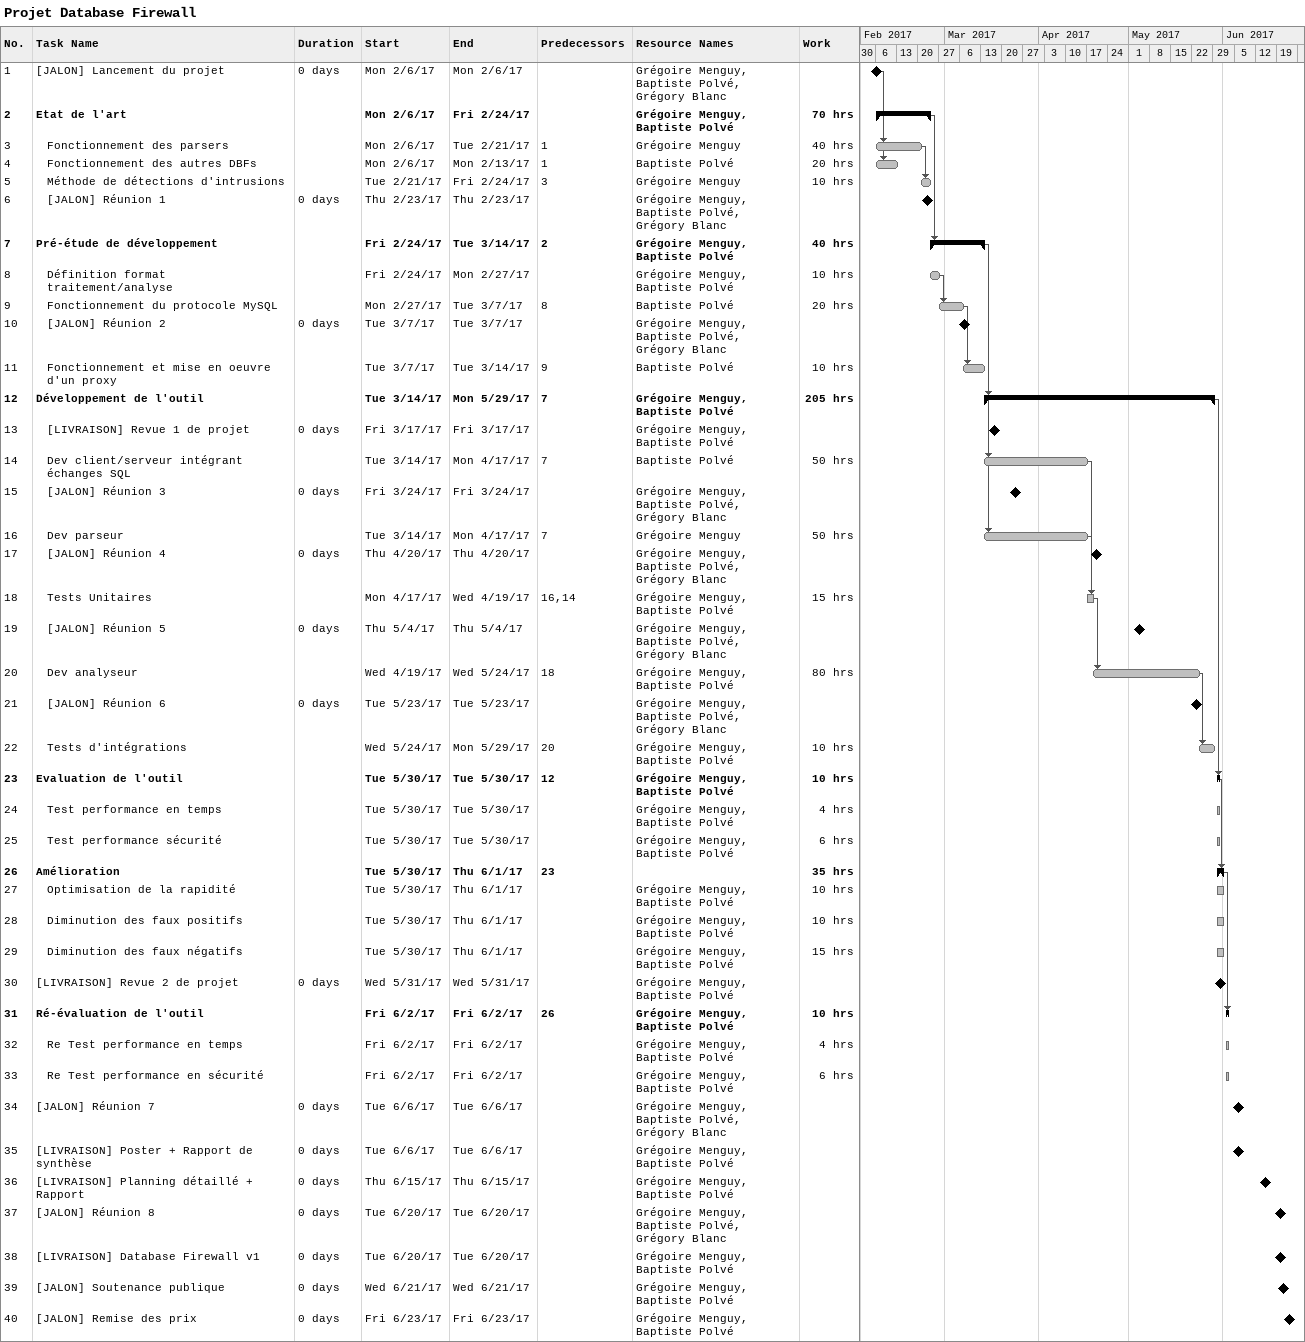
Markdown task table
Projet Database Firewall

| ID | Level | Task | Duration | Start | Finish | Predecessors | Resources | Work (h) |
|---|---|---|---|---|---|---|---|---|
| 1 | 1 | [JALON] Lancement du projet | 0d | 2017-02-06 | 2017-02-06 |  | Grégoire Menguy, Baptiste Polvé, Grégory Blanc |  |
| 2 | 1 | **Etat de l'art** |  | 2017-02-06 | 2017-02-24 |  | Grégoire Menguy, Baptiste Polvé | 70 |
| 3 | 2 | Fonctionnement des parsers |  | 2017-02-06 | 2017-02-21 | 1 | Grégoire Menguy | 40 |
| 4 | 2 | Fonctionnement des autres DBFs |  | 2017-02-06 | 2017-02-13 | 1 | Baptiste Polvé | 20 |
| 5 | 2 | Méthode de détections d'intrusions |  | 2017-02-21 | 2017-02-24 | 3 | Grégoire Menguy | 10 |
| 6 | 2 | [JALON] Réunion 1 | 0d | 2017-02-23 | 2017-02-23 |  | Grégoire Menguy, Baptiste Polvé, Grégory Blanc |  |
| 7 | 1 | **Pré-étude de développement** |  | 2017-02-24 | 2017-03-14 | 2 | Grégoire Menguy, Baptiste Polvé | 40 |
| 8 | 2 | Définition format traitement/analyse |  | 2017-02-24 | 2017-02-27 |  | Grégoire Menguy, Baptiste Polvé | 10 |
| 9 | 2 | Fonctionnement du protocole MySQL |  | 2017-02-27 | 2017-03-07 | 8 | Baptiste Polvé | 20 |
| 10 | 2 | [JALON] Réunion 2 | 0d | 2017-03-07 | 2017-03-07 |  | Grégoire Menguy, Baptiste Polvé, Grégory Blanc |  |
| 11 | 2 | Fonctionnement et mise en oeuvre d'un proxy |  | 2017-03-07 | 2017-03-14 | 9 | Baptiste Polvé | 10 |
| 12 | 1 | **Développement de l'outil** |  | 2017-03-14 | 2017-05-29 | 7 | Grégoire Menguy, Baptiste Polvé | 205 |
| 13 | 2 | [LIVRAISON] Revue 1 de projet | 0d | 2017-03-17 | 2017-03-17 |  | Grégoire Menguy, Baptiste Polvé |  |
| 14 | 2 | Dev client/serveur intégrant échanges SQL |  | 2017-03-14 | 2017-04-17 | 7 | Baptiste Polvé | 50 |
| 15 | 2 | [JALON] Réunion 3 | 0d | 2017-03-24 | 2017-03-24 |  | Grégoire Menguy, Baptiste Polvé, Grégory Blanc |  |
| 16 | 2 | Dev parseur |  | 2017-03-14 | 2017-04-17 | 7 | Grégoire Menguy | 50 |
| 17 | 2 | [JALON] Réunion 4 | 0d | 2017-04-20 | 2017-04-20 |  | Grégoire Menguy, Baptiste Polvé, Grégory Blanc |  |
| 18 | 2 | Tests Unitaires |  | 2017-04-17 | 2017-04-19 | 16, 14 | Grégoire Menguy, Baptiste Polvé | 15 |
| 19 | 2 | [JALON] Réunion 5 | 0d | 2017-05-04 | 2017-05-04 |  | Grégoire Menguy, Baptiste Polvé, Grégory Blanc |  |
| 20 | 2 | Dev analyseur |  | 2017-04-19 | 2017-05-24 | 18 | Grégoire Menguy, Baptiste Polvé | 80 |
| 21 | 2 | [JALON] Réunion 6 | 0d | 2017-05-23 | 2017-05-23 |  | Grégoire Menguy, Baptiste Polvé, Grégory Blanc |  |
| 22 | 2 | Tests d'intégrations |  | 2017-05-24 | 2017-05-29 | 20 | Grégoire Menguy, Baptiste Polvé | 10 |
| 23 | 1 | **Evaluation de l'outil** |  | 2017-05-30 | 2017-05-30 | 12 | Grégoire Menguy, Baptiste Polvé | 10 |
| 24 | 2 | Test performance en temps |  | 2017-05-30 | 2017-05-30 |  | Grégoire Menguy, Baptiste Polvé | 4 |
| 25 | 2 | Test performance sécurité |  | 2017-05-30 | 2017-05-30 |  | Grégoire Menguy, Baptiste Polvé | 6 |
| 26 | 1 | **Amélioration** |  | 2017-05-30 | 2017-06-01 | 23 |  | 35 |
| 27 | 2 | Optimisation de la rapidité |  | 2017-05-30 | 2017-06-01 |  | Grégoire Menguy, Baptiste Polvé | 10 |
| 28 | 2 | Diminution des faux positifs |  | 2017-05-30 | 2017-06-01 |  | Grégoire Menguy, Baptiste Polvé | 10 |
| 29 | 2 | Diminution des faux négatifs |  | 2017-05-30 | 2017-06-01 |  | Grégoire Menguy, Baptiste Polvé | 15 |
| 30 | 1 | [LIVRAISON] Revue 2 de projet | 0d | 2017-05-31 | 2017-05-31 |  | Grégoire Menguy, Baptiste Polvé |  |
| 31 | 1 | **Ré-évaluation de l'outil** |  | 2017-06-02 | 2017-06-02 | 26 | Grégoire Menguy, Baptiste Polvé | 10 |
| 32 | 2 | Re Test performance en temps |  | 2017-06-02 | 2017-06-02 |  | Grégoire Menguy, Baptiste Polvé | 4 |
| 33 | 2 | Re Test performance en sécurité |  | 2017-06-02 | 2017-06-02 |  | Grégoire Menguy, Baptiste Polvé | 6 |
| 34 | 1 | [JALON] Réunion 7 | 0d | 2017-06-06 | 2017-06-06 |  | Grégoire Menguy, Baptiste Polvé, Grégory Blanc |  |
| 35 | 1 | [LIVRAISON] Poster + Rapport de synthèse | 0d | 2017-06-06 | 2017-06-06 |  | Grégoire Menguy, Baptiste Polvé |  |
| 36 | 1 | [LIVRAISON] Planning détaillé + Rapport | 0d | 2017-06-15 | 2017-06-15 |  | Grégoire Menguy, Baptiste Polvé |  |
| 37 | 1 | [JALON] Réunion 8 | 0d | 2017-06-20 | 2017-06-20 |  | Grégoire Menguy, Baptiste Polvé, Grégory Blanc |  |
| 38 | 1 | [LIVRAISON] Database Firewall v1 | 0d | 2017-06-20 | 2017-06-20 |  | Grégoire Menguy, Baptiste Polvé |  |
| 39 | 1 | [JALON] Soutenance publique | 0d | 2017-06-21 | 2017-06-21 |  | Grégoire Menguy, Baptiste Polvé |  |
| 40 | 1 | [JALON] Remise des prix | 0d | 2017-06-23 | 2017-06-23 |  | Grégoire Menguy, Baptiste Polvé |  |
